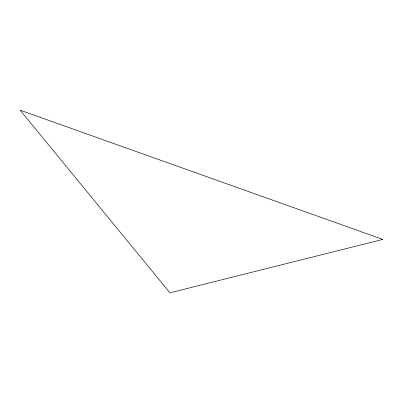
<?xml version="1.0" encoding="UTF-8"?>
<svg xmlns="http://www.w3.org/2000/svg" width="403" height="403" viewBox="0 0 403 403"><rect width="100%" height="100%" fill="white"/><g stroke="black" fill="none" stroke-linecap="round" stroke-linejoin="round"><path stroke-width="0.6" d="M382.85 239.417L169.95 292.81L20.15 110.19L382.85 239.417"/></g></svg>
